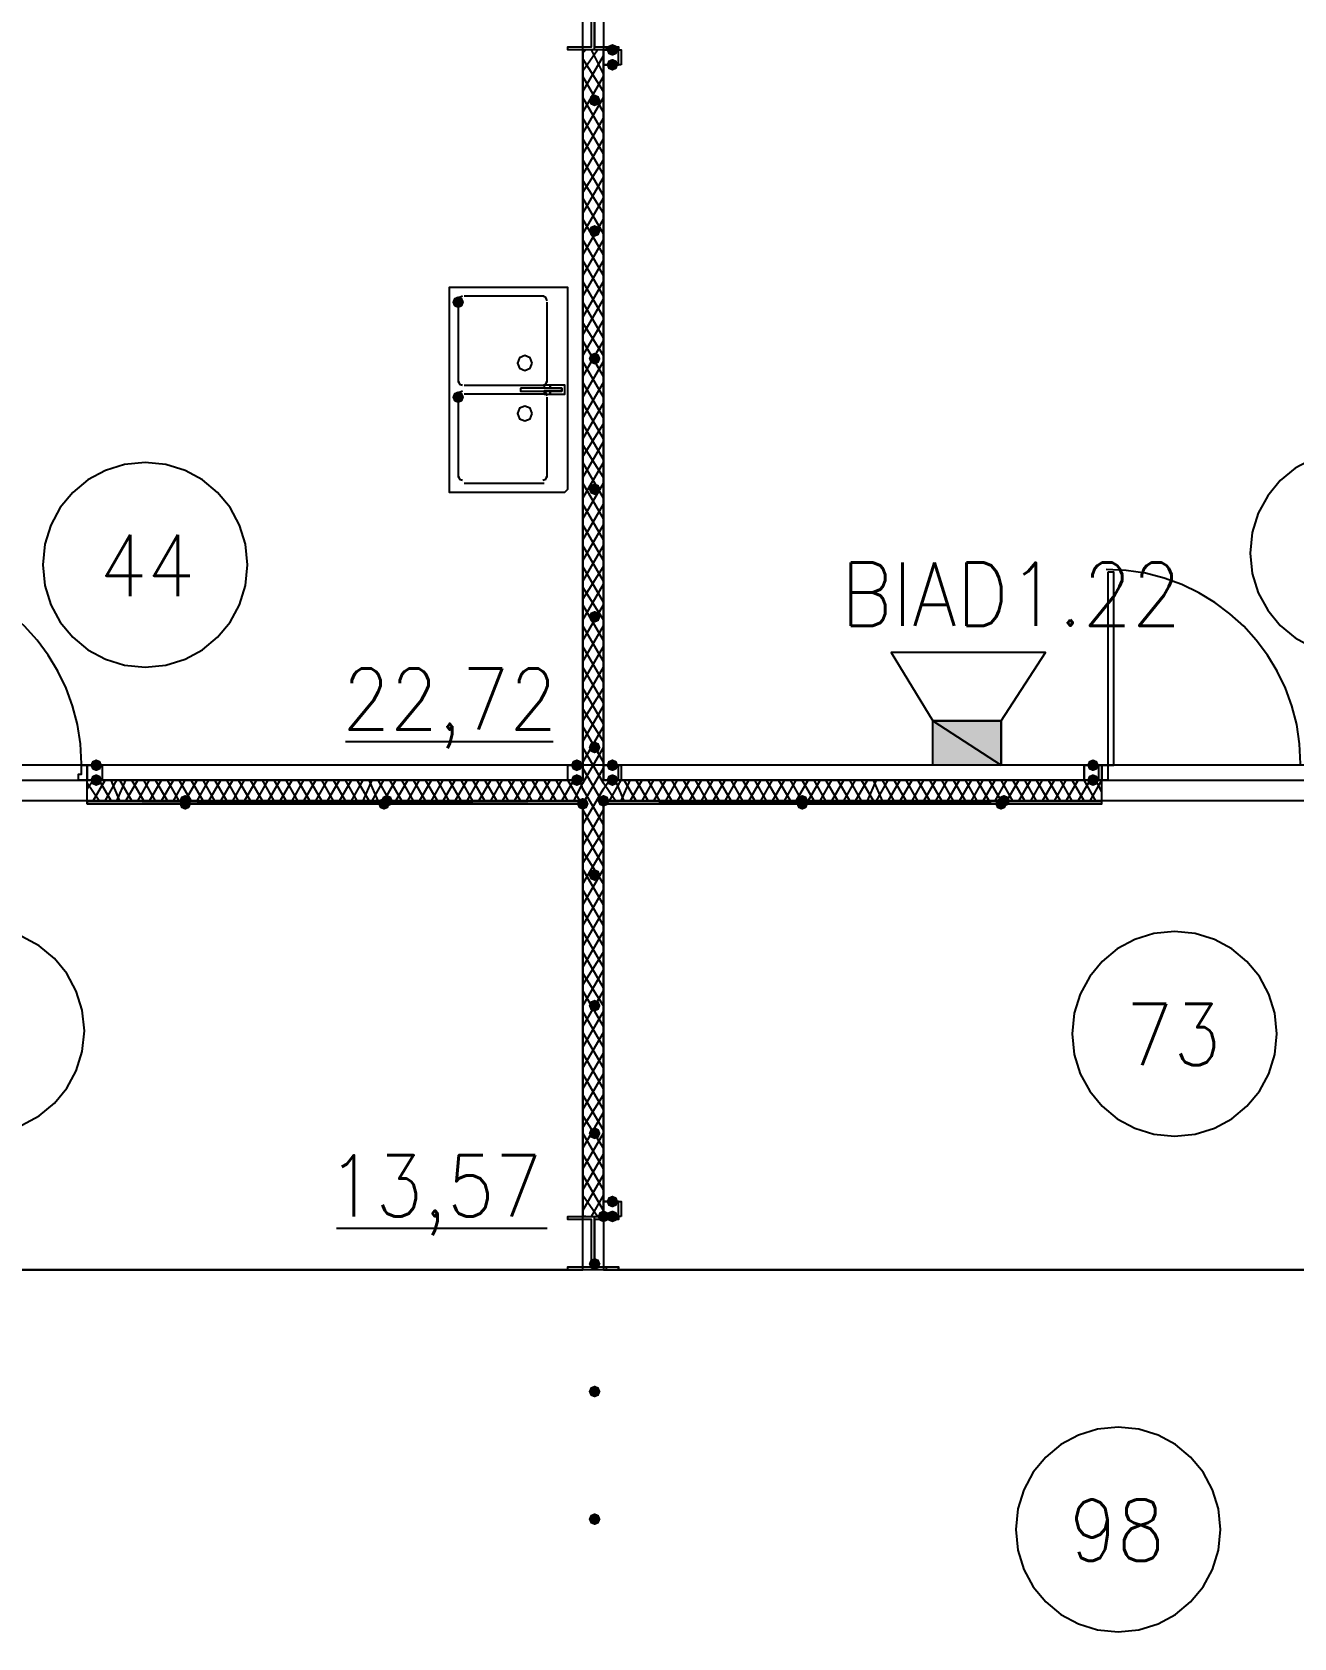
# Model space of a CAD drawing. Header units: millimetres. Extents: x 0 to 420, y 0 to 297.
# Drawn here: x 282.68 to 300.68, y 162.6 to 185.5 of the extents above; entities that cross this region are included whole.
import ezdxf

# ---------------------------------------------------------------- set-up
doc = ezdxf.new("R2010")
doc.units = ezdxf.units.MM
doc.layers.get('0').update_dxf_attribs({"linetype": 'CONTINUOUS'})
doc.styles.get("Standard").update_dxf_attribs({"font": 'STANDARD'})

msp = doc.modelspace()

# ---------------------------------------------------------------- hatches: boundary and pattern name
at = {"true_color": 0x000007}
for points in [[(291.041667, 185.250667), (291.016796, 185.190871), (290.957, 185.166), (290.897204, 185.190871), (290.872333, 185.250667), (290.897204, 185.310462), (290.957, 185.335333), (291.016796, 185.310463)], [(291.041667, 185.039), (291.016796, 184.979204), (290.957, 184.954333), (290.897204, 184.979204), (290.872333, 185.039), (290.897204, 185.098796), (290.957, 185.123667), (291.016796, 185.098796)], [(290.787667, 184.531), (290.762796, 184.471204), (290.703, 184.446333), (290.643204, 184.471204), (290.618333, 184.531), (290.643204, 184.590796), (290.703, 184.615667), (290.762796, 184.590796)], [(290.787667, 182.668333), (290.762796, 182.608537), (290.703, 182.583667), (290.643204, 182.608537), (290.618333, 182.668333), (290.643204, 182.728129), (290.703, 182.753), (290.762796, 182.728129)], [(288.840333, 181.652333), (288.815462, 181.592537), (288.755667, 181.567667), (288.695871, 181.592537), (288.671, 181.652333), (288.695871, 181.712129), (288.755667, 181.737), (288.815462, 181.712129)], [(290.787667, 180.848), (290.762796, 180.788204), (290.703, 180.763333), (290.643204, 180.788204), (290.618333, 180.848), (290.643204, 180.907796), (290.703, 180.932667), (290.762796, 180.907796)], [(288.840333, 180.297667), (288.815462, 180.237871), (288.755667, 180.213), (288.695871, 180.237871), (288.671, 180.297667), (288.695871, 180.357462), (288.755667, 180.382333), (288.815462, 180.357463)], [(290.787667, 178.985333), (290.762796, 178.925537), (290.703, 178.900667), (290.643204, 178.925537), (290.618333, 178.985333), (290.643204, 179.045129), (290.703, 179.07), (290.762796, 179.045129)], [(290.787667, 177.165), (290.762796, 177.105204), (290.703, 177.080333), (290.643204, 177.105204), (290.618333, 177.165), (290.643204, 177.224796), (290.703, 177.249667), (290.762796, 177.224796)], [(290.787667, 175.302333), (290.762796, 175.242537), (290.703, 175.217667), (290.643204, 175.242537), (290.618333, 175.302333), (290.643204, 175.362129), (290.703, 175.387), (290.762796, 175.362129)], [(283.675667, 175.048333), (283.650796, 174.988537), (283.591, 174.963667), (283.531204, 174.988537), (283.506333, 175.048333), (283.531204, 175.108129), (283.591, 175.133), (283.650796, 175.108129)], [(290.533667, 175.048333), (290.508796, 174.988537), (290.449, 174.963667), (290.389204, 174.988537), (290.364333, 175.048333), (290.389204, 175.108129), (290.449, 175.133), (290.508796, 175.108129)], [(291.041667, 175.048333), (291.016796, 174.988537), (290.957, 174.963667), (290.897204, 174.988537), (290.872333, 175.048333), (290.897204, 175.108129), (290.957, 175.133), (291.016796, 175.108129)], [(297.899667, 175.048333), (297.874796, 174.988537), (297.815, 174.963667), (297.755204, 174.988537), (297.730333, 175.048333), (297.755204, 175.108129), (297.815, 175.133), (297.874796, 175.108129)], [(283.675667, 174.836667), (283.650796, 174.776871), (283.591, 174.752), (283.531204, 174.776871), (283.506333, 174.836667), (283.531204, 174.896462), (283.591, 174.921333), (283.650796, 174.896463)], [(290.533667, 174.836667), (290.508796, 174.776871), (290.449, 174.752), (290.389204, 174.776871), (290.364333, 174.836667), (290.389204, 174.896462), (290.449, 174.921333), (290.508796, 174.896463)], [(291.041667, 174.836667), (291.016796, 174.776871), (290.957, 174.752), (290.897204, 174.776871), (290.872333, 174.836667), (290.897204, 174.896462), (290.957, 174.921333), (291.016796, 174.896463)], [(297.899667, 174.836667), (297.874796, 174.776871), (297.815, 174.752), (297.755204, 174.776871), (297.730333, 174.836667), (297.755204, 174.896462), (297.815, 174.921333), (297.874796, 174.896463)], [(290.787667, 173.482), (290.762796, 173.422204), (290.703, 173.397333), (290.643204, 173.422204), (290.618333, 173.482), (290.643204, 173.541796), (290.703, 173.566667), (290.762796, 173.541796)], [(290.787667, 171.619333), (290.762796, 171.559537), (290.703, 171.534667), (290.643204, 171.559537), (290.618333, 171.619333), (290.643204, 171.679129), (290.703, 171.704), (290.762796, 171.679129)], [(290.787667, 169.799), (290.762796, 169.739204), (290.703, 169.714333), (290.643204, 169.739204), (290.618333, 169.799), (290.643204, 169.858796), (290.703, 169.883667), (290.762796, 169.858796)], [(291.041667, 168.825333), (291.016796, 168.765537), (290.957, 168.740667), (290.897204, 168.765537), (290.872333, 168.825333), (290.897204, 168.885129), (290.957, 168.91), (291.016796, 168.885129)], [(290.914667, 168.613667), (290.889796, 168.553871), (290.83, 168.529), (290.770204, 168.553871), (290.745333, 168.613667), (290.770204, 168.673462), (290.83, 168.698333), (290.889796, 168.673463)], [(291.041667, 168.613667), (291.016796, 168.553871), (290.957, 168.529), (290.897204, 168.553871), (290.872333, 168.613667), (290.897204, 168.673462), (290.957, 168.698333), (291.016796, 168.673463)], [(290.787667, 167.936333), (290.762796, 167.876537), (290.703, 167.851667), (290.643204, 167.876537), (290.618333, 167.936333), (290.643204, 167.996129), (290.703, 168.021), (290.762796, 167.996129)], [(290.787667, 166.116), (290.762796, 166.056204), (290.703, 166.031333), (290.643204, 166.056204), (290.618333, 166.116), (290.643204, 166.175796), (290.703, 166.200667), (290.762796, 166.175796)], [(290.787667, 164.295667), (290.762796, 164.235871), (290.703, 164.211), (290.643204, 164.235871), (290.618333, 164.295667), (290.643204, 164.355462), (290.703, 164.380333), (290.762796, 164.355463)]]:
    msp.add_hatch(color=0, dxfattribs=at).paths.add_polyline_path(points, flags=0)
at = {"true_color": 0x000052}
h = msp.add_hatch(color=0, dxfattribs=at)
h.paths.add_polyline_path([(296.502667, 175.683333), (295.529, 175.683333), (296.502667, 175.048333)], flags=0)
h.paths.add_polyline_path([(295.529, 175.683333), (296.502667, 175.048333), (295.529, 175.048333)], flags=0)
at = {"true_color": 0x000007}
h = msp.add_hatch(color=0, dxfattribs=at)
h.paths.add_polyline_path([(290.533667, 174.540333), (283.464, 174.540333), (290.533667, 174.498)], flags=0)
h.paths.add_polyline_path([(283.464, 174.540333), (290.533667, 174.498), (283.464, 174.498)], flags=0)
at = {"true_color": 0x0000fe}
for points in [[(284.945667, 174.540333), (284.920796, 174.480537), (284.861, 174.455667), (284.801204, 174.480537), (284.776333, 174.540333), (284.801204, 174.600129), (284.861, 174.625), (284.920796, 174.600129)], [(284.945667, 174.498), (284.920796, 174.438204), (284.861, 174.413333), (284.801204, 174.438204), (284.776333, 174.498), (284.801204, 174.557796), (284.861, 174.582667), (284.920796, 174.557796)], [(287.782, 174.498), (287.757129, 174.438204), (287.697333, 174.413333), (287.637538, 174.438204), (287.612667, 174.498), (287.637537, 174.557796), (287.697333, 174.582667), (287.757129, 174.557796)], [(287.824333, 174.540333), (287.799463, 174.480537), (287.739667, 174.455667), (287.679871, 174.480537), (287.655, 174.540333), (287.679871, 174.600129), (287.739667, 174.625), (287.799462, 174.600129)], [(290.618333, 174.498), (290.593462, 174.438204), (290.533667, 174.413333), (290.473871, 174.438204), (290.449, 174.498), (290.473871, 174.557796), (290.533667, 174.582667), (290.593462, 174.557796)], [(290.618333, 174.498), (290.593462, 174.438204), (290.533667, 174.413333), (290.473871, 174.438204), (290.449, 174.498), (290.473871, 174.557796), (290.533667, 174.582667), (290.593462, 174.557796)], [(290.914667, 174.540333), (290.889796, 174.480537), (290.83, 174.455667), (290.770204, 174.480537), (290.745333, 174.540333), (290.770204, 174.600129), (290.83, 174.625), (290.889796, 174.600129)], [(290.914667, 174.540333), (290.889796, 174.480537), (290.83, 174.455667), (290.770204, 174.480537), (290.745333, 174.540333), (290.770204, 174.600129), (290.83, 174.625), (290.889796, 174.600129)], [(293.751, 174.540333), (293.726129, 174.480537), (293.666333, 174.455667), (293.606537, 174.480537), (293.581667, 174.540333), (293.606537, 174.600129), (293.666333, 174.625), (293.726129, 174.600129)], [(293.751, 174.498), (293.726129, 174.438204), (293.666333, 174.413333), (293.606537, 174.438204), (293.581667, 174.498), (293.606537, 174.557796), (293.666333, 174.582667), (293.726129, 174.557796)], [(296.587333, 174.498), (296.562462, 174.438204), (296.502667, 174.413333), (296.442871, 174.438204), (296.418, 174.498), (296.442871, 174.557796), (296.502667, 174.582667), (296.562462, 174.557796)], [(296.629667, 174.540333), (296.604796, 174.480537), (296.545, 174.455667), (296.485204, 174.480537), (296.460333, 174.540333), (296.485204, 174.600129), (296.545, 174.625), (296.604796, 174.600129)]]:
    msp.add_hatch(color=0, dxfattribs=at).paths.add_polyline_path(points, flags=0)
at = {"true_color": 0x000007}
h = msp.add_hatch(color=0, dxfattribs=at)
h.paths.add_polyline_path([(297.942, 174.540333), (290.83, 174.540333), (297.942, 174.498)], flags=0)
h.paths.add_polyline_path([(290.83, 174.540333), (297.942, 174.498), (290.83, 174.498)], flags=0)

# ---------------------------------------------------------------- linework, layer by layer
at = {"color": 0, "true_color": 0x000005}
msp.add_lwpolyline([(227.711001, 149.817666), (250.909667, 149.817666), (250.909667, 138.175999), (252.899334, 138.175999), (252.899334, 138.133666), (252.899334, 138.175999), (256.159001, 138.175999), (256.159001, 149.817666), (373.168334, 149.817666), (373.168334, 175.048333), (260.773334, 175.048333), (255.100667, 175.048333), (255.100667, 153.966333), (254.889001, 153.966333), (254.592667, 153.966333), (254.592667, 186.393666), (253.830667, 186.393666), (238.633001, 186.393666), (238.633001, 175.048333), (226.737334, 175.048333), (122.343335, 175.048333)], dxfattribs=at)
at = {"color": 0, "true_color": 0x000007}
for points in [[(290.533667, 185.970333), (273.431, 185.970333), (273.431, 174.836667), (290.533667, 174.836667)], [(291.041667, 185.250667), (290.322, 185.250667), (290.322, 185.293), (290.660667, 185.293), (290.660667, 185.928), (290.322, 185.928), (290.322, 185.970333), (291.041667, 185.970333), (291.041667, 185.928), (290.703, 185.928), (290.703, 185.293), (291.041667, 185.293)], [(307.932667, 185.970333), (290.83, 185.970333), (290.83, 174.836667), (307.932667, 174.836667)], [(291.084, 185.039), (290.83, 185.039), (290.83, 185.250667), (291.084, 185.250667)], [(291.041667, 185.039), (291.041667, 185.250667), (290.83, 185.250667), (290.83, 185.039)], [(288.628667, 181.821667), (288.628667, 178.985333), (288.628667, 178.943), (288.671, 178.943), (290.237333, 178.943), (290.279667, 178.943), (290.322, 178.985333), (290.322, 181.821667), (290.322, 181.864), (290.279667, 181.864), (290.237333, 181.864), (288.671, 181.864), (288.628667, 181.864)], [(289.814, 180.7845), (289.783007, 180.85934), (289.708167, 180.890333), (289.633327, 180.85934), (289.602333, 180.7845), (289.633327, 180.70966), (289.708167, 180.678667), (289.783007, 180.70966)], [(289.644667, 180.424667), (289.644667, 180.382333), (290.237333, 180.382333), (290.237333, 180.424667)], [(289.983333, 180.467), (289.983333, 180.424667), (290.068, 180.424667), (290.068, 180.467)], [(289.983333, 180.34), (290.068, 180.34), (290.068, 180.382333), (289.983333, 180.382333)], [(290.068, 180.467), (290.068, 180.424667), (290.237333, 180.424667), (290.237333, 180.382333), (290.068, 180.382333), (290.068, 180.34), (290.279667, 180.34), (290.279667, 180.467)], [(289.814, 180.064833), (289.783007, 180.139673), (289.708167, 180.170667), (289.633327, 180.139673), (289.602333, 180.064833), (289.633327, 179.989993), (289.708167, 179.959), (289.783007, 179.989993)], [(298.026667, 177.8), (298.026667, 175.048333), (298.111333, 175.048333), (298.111333, 177.8)], [(283.337, 174.836667), (283.337, 174.921333), (283.379333, 174.921333), (283.379333, 175.048333), (283.464, 175.048333), (283.464, 174.836667)], [(283.675667, 174.836667), (283.464, 174.836667), (283.464, 175.048333), (283.675667, 175.048333), (283.675667, 174.836667), (283.464, 174.836667), (283.464, 175.048333), (283.675667, 175.048333)], [(290.533667, 174.836667), (290.322, 174.836667), (290.322, 175.048333), (290.533667, 175.048333), (290.533667, 174.836667), (290.322, 174.836667), (290.322, 175.048333), (290.533667, 175.048333)], [(291.084, 174.836667), (290.83, 174.836667), (290.83, 175.048333), (291.084, 175.048333)], [(291.041667, 174.836667), (291.041667, 175.048333), (290.83, 175.048333), (290.83, 174.836667)], [(297.942, 174.836667), (297.688, 174.836667), (297.688, 175.048333), (297.942, 175.048333)], [(297.899667, 174.836667), (297.899667, 175.048333), (297.688, 175.048333), (297.688, 174.836667)], [(297.942, 174.836667), (297.942, 175.048333), (298.026667, 175.048333), (298.026667, 174.921333), (298.026667, 174.836667)], [(290.533667, 174.540333), (283.464, 174.540333), (290.533667, 174.498)], [(283.464, 174.540333), (290.533667, 174.498), (283.464, 174.498)], [(283.464, 174.498), (283.464, 174.540333), (290.533667, 174.540333), (290.533667, 174.498), (283.464, 174.498), (290.533667, 174.498), (290.533667, 174.540333), (283.464, 174.540333)], [(297.942, 174.540333), (290.83, 174.540333), (297.942, 174.498)], [(290.83, 174.540333), (297.942, 174.498), (290.83, 174.498)], [(297.942, 174.540333), (290.83, 174.540333), (290.83, 174.498), (297.942, 174.498)], [(297.942, 174.540333), (290.83, 174.540333), (290.83, 174.498), (297.942, 174.498)], [(291.084, 168.613667), (290.83, 168.613667), (290.83, 168.825333), (291.084, 168.825333)], [(291.041667, 168.613667), (291.041667, 168.825333), (290.83, 168.825333), (290.83, 168.613667)], [(291.041667, 167.851667), (290.322, 167.851667), (290.322, 167.894), (290.660667, 167.894), (290.660667, 168.571333), (290.322, 168.571333), (290.322, 168.613667), (291.041667, 168.613667), (291.041667, 168.571333), (290.703, 168.571333), (290.703, 167.894), (291.041667, 167.894)]]:
    msp.add_lwpolyline(points, close=True, dxfattribs=at)
for points in [[(290.703, 185.250667), (290.703, 185.970333)], [(290.322, 185.250667), (290.322, 185.293)], [(290.533667, 185.250667), (290.533667, 185.293)], [(290.872333, 185.250667), (290.872333, 185.293)], [(291.041667, 185.250667), (291.041667, 185.293)], [(290.533667, 185.208333), (290.576, 185.250667)], [(290.533667, 184.954333), (290.745333, 185.250667)], [(290.83, 174.836667), (290.83, 185.250667), (290.533667, 185.250667), (290.533667, 174.836667)], [(290.533667, 184.658), (290.83, 185.166)], [(290.83, 184.658), (290.533667, 185.123667)], [(290.83, 184.912), (290.660667, 185.250667)], [(290.83, 185.208333), (290.83, 185.250667)], [(290.533667, 184.361667), (290.83, 184.869667)], [(290.83, 184.361667), (290.533667, 184.869667)], [(290.533667, 184.065333), (290.83, 184.573333)], [(290.83, 184.065333), (290.533667, 184.573333)], [(290.533667, 183.769), (290.83, 184.277)], [(290.83, 183.769), (290.533667, 184.277)], [(290.533667, 183.472667), (290.83, 183.980667)], [(290.83, 183.472667), (290.533667, 183.980667)], [(290.533667, 183.218667), (290.83, 183.684333)], [(290.83, 183.176333), (290.533667, 183.684333)], [(290.533667, 182.922333), (290.83, 183.430333)], [(290.83, 182.922333), (290.533667, 183.388)], [(290.533667, 182.626), (290.83, 183.134)], [(290.83, 182.626), (290.533667, 183.134)], [(290.533667, 182.329667), (290.83, 182.837667)], [(290.83, 182.329667), (290.533667, 182.837667)], [(290.533667, 182.033333), (290.83, 182.541333)], [(290.83, 182.033333), (290.533667, 182.541333)], [(290.533667, 181.737), (290.83, 182.245)], [(290.83, 181.737), (290.533667, 182.245)], [(290.533667, 181.440667), (290.83, 181.948667)], [(290.83, 181.440667), (290.533667, 181.948667)], [(288.819167, 181.737), (288.774272, 181.718394), (288.755667, 181.6735)], [(288.755667, 181.652333), (288.755667, 180.509333)], [(289.983333, 181.737), (288.840333, 181.737)], [(290.025667, 181.6735), (290.007061, 181.718394), (289.962167, 181.737)], [(290.025667, 180.509333), (290.025667, 181.652333)], [(290.533667, 181.186667), (290.83, 181.694667)], [(290.83, 181.144333), (290.533667, 181.652333)], [(290.533667, 180.890333), (290.83, 181.398333)], [(290.83, 180.890333), (290.533667, 181.356)], [(290.533667, 180.594), (290.83, 181.102)], [(290.83, 180.594), (290.533667, 181.102)], [(290.533667, 180.297667), (290.83, 180.805667)], [(290.83, 180.297667), (290.533667, 180.805667)], [(288.755667, 180.5305), (288.774272, 180.485605), (288.819167, 180.467)], [(289.962167, 180.467), (290.007061, 180.485605), (290.025667, 180.5305)], [(290.533667, 180.001333), (290.83, 180.509333)], [(290.83, 180.001333), (290.533667, 180.509333)], [(288.819167, 180.382333), (288.774272, 180.363728), (288.755667, 180.318833)], [(288.755667, 180.297667), (288.755667, 179.154667)], [(288.840333, 180.467), (289.983333, 180.467)], [(289.983333, 180.34), (288.840333, 180.34)], [(290.025667, 180.318833), (290.007061, 180.363728), (289.962167, 180.382333)], [(290.025667, 179.154667), (290.025667, 180.297667)], [(290.533667, 179.705), (290.83, 180.213)], [(290.83, 179.705), (290.533667, 180.213)], [(290.533667, 179.451), (290.83, 179.916667)], [(290.83, 179.408667), (290.533667, 179.916667)], [(290.533667, 179.154667), (290.83, 179.662667)], [(290.83, 179.154667), (290.533667, 179.620333)], [(285.75, 177.905833), (285.720328, 178.200177), (285.635228, 178.474329), (285.500572, 178.722416), (285.322232, 178.938566), (285.106083, 179.116905), (284.857996, 179.251561), (284.583844, 179.336661), (284.2895, 179.366333), (283.995156, 179.336661), (283.721004, 179.251561), (283.472917, 179.116905), (283.256768, 178.938566), (283.078428, 178.722416), (282.943772, 178.474329), (282.858672, 178.200177), (282.829, 177.905833)], [(290.533667, 178.858333), (290.83, 179.366333)], [(290.83, 178.858333), (290.533667, 179.366333)], [(302.979667, 178.075167), (302.949995, 178.36951), (302.864894, 178.643662), (302.730238, 178.891749), (302.551899, 179.107899), (302.335749, 179.286238), (302.087662, 179.420894), (301.81351, 179.505995), (301.519167, 179.535667), (301.224823, 179.505995), (300.950671, 179.420894), (300.702584, 179.286238), (300.486434, 179.107899), (300.308095, 178.891749), (300.173439, 178.643662), (300.088339, 178.36951), (300.058667, 178.075167)], [(288.755667, 179.175833), (288.774272, 179.130939), (288.819167, 179.112333)], [(289.962167, 179.112333), (290.007061, 179.130939), (290.025667, 179.175833)], [(288.840333, 179.07), (289.983333, 179.07)], [(290.533667, 178.562), (290.83, 179.07)], [(290.83, 178.562), (290.533667, 179.07)], [(290.533667, 178.265667), (290.83, 178.773667)], [(290.83, 178.265667), (290.533667, 178.773667)], [(290.533667, 177.969333), (290.83, 178.477333)], [(290.83, 177.969333), (290.533667, 178.477333)], [(290.533667, 177.673), (290.83, 178.181)], [(290.83, 177.673), (290.533667, 178.181)], [(300.058667, 178.075167), (300.088339, 177.780823), (300.173439, 177.506671), (300.308095, 177.258584), (300.486434, 177.042434), (300.702584, 176.864095), (300.950671, 176.729439), (301.224823, 176.644339), (301.519167, 176.614667), (301.81351, 176.644339), (302.087662, 176.729439), (302.335749, 176.864095), (302.551899, 177.042434), (302.730238, 177.258584), (302.864894, 177.506671), (302.949995, 177.780823), (302.979667, 178.075167)], [(283.379333, 175.0695), (283.365018, 175.353009), (283.323, 175.628327), (283.254674, 175.894061), (283.161432, 176.148818), (283.04467, 176.391204), (282.905781, 176.619824), (282.746158, 176.833286), (282.567195, 177.030195), (282.370286, 177.209158), (282.156824, 177.368781), (281.928204, 177.50767), (281.685818, 177.624432), (281.431061, 177.717674), (281.165327, 177.786), (280.890009, 177.828018), (280.6065, 177.842333)], [(282.829, 177.905833), (282.858672, 177.61149), (282.943772, 177.337338), (283.078428, 177.089251), (283.256768, 176.873101), (283.472917, 176.694762), (283.721004, 176.560106), (283.995156, 176.475005), (284.2895, 176.445333), (284.583844, 176.475005), (284.857996, 176.560106), (285.106083, 176.694762), (285.322232, 176.873101), (285.500572, 177.089251), (285.635228, 177.337338), (285.720328, 177.61149), (285.75, 177.905833)], [(290.533667, 177.419), (290.83, 177.884667)], [(290.83, 177.376667), (290.533667, 177.884667)], [(300.778333, 175.0695), (300.764018, 175.353009), (300.722, 175.628327), (300.653674, 175.894061), (300.560432, 176.148818), (300.44367, 176.391204), (300.304781, 176.619824), (300.145158, 176.833286), (299.966195, 177.030195), (299.769286, 177.209158), (299.555824, 177.368781), (299.327204, 177.50767), (299.084818, 177.624432), (298.830061, 177.717674), (298.564327, 177.786), (298.289009, 177.828018), (298.0055, 177.842333)], [(290.533667, 177.122667), (290.83, 177.630667)], [(290.83, 177.122667), (290.533667, 177.588333)], [(290.533667, 176.826333), (290.83, 177.334333)], [(290.83, 176.826333), (290.533667, 177.334333)], [(290.533667, 176.53), (290.83, 177.038)], [(290.83, 176.53), (290.533667, 177.038)], [(290.533667, 176.233667), (290.83, 176.741667)], [(290.83, 176.233667), (290.533667, 176.741667)], [(290.533667, 175.937333), (290.83, 176.445333)], [(290.83, 175.937333), (290.533667, 176.445333)], [(290.533667, 175.683333), (290.83, 176.149)], [(290.83, 175.641), (290.533667, 176.149)], [(290.533667, 175.387), (290.83, 175.895)], [(290.83, 175.387), (290.533667, 175.852667)], [(290.533667, 175.090667), (290.83, 175.598667)], [(290.83, 175.090667), (290.533667, 175.598667)], [(287.147, 175.387), (290.110333, 175.387)], [(290.533667, 174.794333), (290.83, 175.302333)], [(290.83, 174.794333), (290.533667, 175.302333)], [(283.464, 174.921333), (283.464, 175.048333), (281.982333, 175.048333)], [(290.533667, 174.498), (290.83, 175.006)], [(290.83, 174.498), (290.533667, 175.006)], [(299.381333, 175.048333), (297.942, 175.048333), (297.942, 174.921333)], [(300.863, 174.921333), (300.863, 175.048333), (299.381333, 175.048333)], [(281.982333, 174.836667), (283.464, 174.836667), (283.464, 174.921333)], [(283.464, 174.709667), (283.548667, 174.836667)], [(283.464, 174.540333), (283.464, 174.836667)], [(283.464, 174.540333), (283.464, 174.836667)], [(290.533667, 174.836667), (283.464, 174.836667)], [(283.633333, 174.540333), (283.464, 174.794333)], [(283.548667, 174.540333), (283.718, 174.836667)], [(283.802667, 174.540333), (283.633333, 174.836667)], [(283.718, 174.540333), (283.887333, 174.836667)], [(283.929667, 174.540333), (283.802667, 174.836667)], [(283.887333, 174.540333), (284.014333, 174.836667)], [(284.099, 174.540333), (283.929667, 174.836667)], [(284.014333, 174.540333), (284.183667, 174.836667)], [(284.268333, 174.540333), (284.099, 174.836667)], [(284.183667, 174.540333), (284.353, 174.836667)], [(284.437667, 174.540333), (284.268333, 174.836667)], [(284.353, 174.540333), (284.522333, 174.836667)], [(284.607, 174.540333), (284.437667, 174.836667)], [(284.522333, 174.540333), (284.691667, 174.836667)], [(284.776333, 174.540333), (284.607, 174.836667)], [(284.691667, 174.540333), (284.861, 174.836667)], [(284.945667, 174.540333), (284.776333, 174.836667)], [(284.861, 174.540333), (285.030333, 174.836667)], [(285.115, 174.540333), (284.945667, 174.836667)], [(285.030333, 174.540333), (285.199667, 174.836667)], [(285.284333, 174.540333), (285.115, 174.836667)], [(285.199667, 174.540333), (285.369, 174.836667)], [(285.453667, 174.540333), (285.284333, 174.836667)], [(285.369, 174.540333), (285.538333, 174.836667)], [(285.623, 174.540333), (285.453667, 174.836667)], [(285.538333, 174.540333), (285.707667, 174.836667)], [(285.792333, 174.540333), (285.623, 174.836667)], [(285.707667, 174.540333), (285.877, 174.836667)], [(285.961667, 174.540333), (285.792333, 174.836667)], [(285.877, 174.540333), (286.046333, 174.836667)], [(286.131, 174.540333), (285.961667, 174.836667)], [(286.046333, 174.540333), (286.215667, 174.836667)], [(286.300333, 174.540333), (286.131, 174.836667)], [(286.215667, 174.540333), (286.385, 174.836667)], [(286.469667, 174.540333), (286.300333, 174.836667)], [(286.385, 174.540333), (286.554333, 174.836667)], [(286.639, 174.540333), (286.469667, 174.836667)], [(286.554333, 174.540333), (286.723667, 174.836667)], [(286.808333, 174.540333), (286.639, 174.836667)], [(286.723667, 174.540333), (286.893, 174.836667)], [(286.977667, 174.540333), (286.808333, 174.836667)], [(286.893, 174.540333), (287.062333, 174.836667)], [(287.147, 174.540333), (286.977667, 174.836667)], [(287.062333, 174.540333), (287.231667, 174.836667)], [(287.316333, 174.540333), (287.147, 174.836667)], [(287.231667, 174.540333), (287.401, 174.836667)], [(287.485667, 174.540333), (287.316333, 174.836667)], [(287.401, 174.540333), (287.528, 174.836667)], [(287.612667, 174.540333), (287.485667, 174.836667)], [(287.528, 174.540333), (287.697333, 174.836667)], [(287.782, 174.540333), (287.612667, 174.836667)], [(287.697333, 174.540333), (287.866667, 174.836667)], [(287.951333, 174.540333), (287.782, 174.836667)], [(287.866667, 174.540333), (288.036, 174.836667)], [(288.120667, 174.540333), (287.951333, 174.836667)], [(288.036, 174.540333), (288.205333, 174.836667)], [(288.29, 174.540333), (288.120667, 174.836667)], [(288.205333, 174.540333), (288.374667, 174.836667)], [(288.459333, 174.540333), (288.29, 174.836667)], [(288.374667, 174.540333), (288.544, 174.836667)], [(288.628667, 174.540333), (288.459333, 174.836667)], [(288.544, 174.540333), (288.713333, 174.836667)], [(288.798, 174.540333), (288.628667, 174.836667)], [(288.713333, 174.540333), (288.882667, 174.836667)], [(288.967333, 174.540333), (288.798, 174.836667)], [(288.882667, 174.540333), (289.052, 174.836667)], [(289.136667, 174.540333), (288.967333, 174.836667)], [(289.052, 174.540333), (289.221333, 174.836667)], [(289.306, 174.540333), (289.136667, 174.836667)], [(289.221333, 174.540333), (289.390667, 174.836667)], [(289.475333, 174.540333), (289.306, 174.836667)], [(289.390667, 174.540333), (289.56, 174.836667)], [(289.644667, 174.540333), (289.475333, 174.836667)], [(289.56, 174.540333), (289.729333, 174.836667)], [(289.814, 174.540333), (289.644667, 174.836667)], [(289.729333, 174.540333), (289.898667, 174.836667)], [(289.983333, 174.540333), (289.814, 174.836667)], [(289.898667, 174.540333), (290.068, 174.836667)], [(290.152667, 174.540333), (289.983333, 174.836667)], [(290.068, 174.540333), (290.237333, 174.836667)], [(290.322, 174.540333), (290.152667, 174.836667)], [(290.237333, 174.540333), (290.406667, 174.836667)], [(290.491333, 174.540333), (290.322, 174.836667)], [(290.406667, 174.540333), (290.533667, 174.794333)], [(290.533667, 174.709667), (290.491333, 174.836667)], [(290.83, 174.709667), (290.914667, 174.836667)], [(297.942, 174.836667), (290.83, 174.836667)], [(290.999333, 174.540333), (290.83, 174.794333)], [(290.914667, 174.540333), (291.084, 174.836667)], [(291.126333, 174.540333), (290.999333, 174.836667)], [(291.084, 174.540333), (291.211, 174.836667)], [(291.295667, 174.540333), (291.126333, 174.836667)], [(291.211, 174.540333), (291.380333, 174.836667)], [(291.465, 174.540333), (291.295667, 174.836667)], [(291.380333, 174.540333), (291.549667, 174.836667)], [(291.634333, 174.540333), (291.465, 174.836667)], [(291.549667, 174.540333), (291.719, 174.836667)], [(291.803667, 174.540333), (291.634333, 174.836667)], [(291.719, 174.540333), (291.888333, 174.836667)], [(291.973, 174.540333), (291.803667, 174.836667)], [(291.888333, 174.540333), (292.057667, 174.836667)], [(292.142333, 174.540333), (291.973, 174.836667)], [(292.057667, 174.540333), (292.227, 174.836667)], [(292.311667, 174.540333), (292.142333, 174.836667)], [(292.227, 174.540333), (292.396333, 174.836667)], [(292.481, 174.540333), (292.311667, 174.836667)], [(292.396333, 174.540333), (292.565667, 174.836667)], [(292.650333, 174.540333), (292.481, 174.836667)], [(292.565667, 174.540333), (292.735, 174.836667)], [(292.819667, 174.540333), (292.650333, 174.836667)], [(292.735, 174.540333), (292.904333, 174.836667)], [(292.989, 174.540333), (292.819667, 174.836667)], [(292.904333, 174.540333), (293.073667, 174.836667)], [(293.158333, 174.540333), (292.989, 174.836667)], [(293.073667, 174.540333), (293.243, 174.836667)], [(293.327667, 174.540333), (293.158333, 174.836667)], [(293.243, 174.540333), (293.412333, 174.836667)], [(293.497, 174.540333), (293.327667, 174.836667)], [(293.412333, 174.540333), (293.581667, 174.836667)], [(293.666333, 174.540333), (293.497, 174.836667)], [(293.581667, 174.540333), (293.751, 174.836667)], [(293.835667, 174.540333), (293.666333, 174.836667)], [(293.751, 174.540333), (293.920333, 174.836667)], [(294.005, 174.540333), (293.835667, 174.836667)], [(293.920333, 174.540333), (294.089667, 174.836667)], [(294.174333, 174.540333), (294.005, 174.836667)], [(294.089667, 174.540333), (294.259, 174.836667)], [(294.343667, 174.540333), (294.174333, 174.836667)], [(294.259, 174.540333), (294.428333, 174.836667)], [(294.513, 174.540333), (294.343667, 174.836667)], [(294.428333, 174.540333), (294.597667, 174.836667)], [(294.682333, 174.540333), (294.513, 174.836667)], [(294.597667, 174.540333), (294.724667, 174.836667)], [(294.809333, 174.540333), (294.682333, 174.836667)], [(294.724667, 174.540333), (294.894, 174.836667)], [(294.978667, 174.540333), (294.809333, 174.836667)], [(294.894, 174.540333), (295.063333, 174.836667)], [(295.148, 174.540333), (294.978667, 174.836667)], [(295.063333, 174.540333), (295.232667, 174.836667)], [(295.317333, 174.540333), (295.148, 174.836667)], [(295.232667, 174.540333), (295.402, 174.836667)], [(295.486667, 174.540333), (295.317333, 174.836667)], [(295.402, 174.540333), (295.571333, 174.836667)], [(295.656, 174.540333), (295.486667, 174.836667)], [(295.571333, 174.540333), (295.740667, 174.836667)], [(295.825333, 174.540333), (295.656, 174.836667)], [(295.740667, 174.540333), (295.91, 174.836667)], [(295.994667, 174.540333), (295.825333, 174.836667)], [(295.91, 174.540333), (296.079333, 174.836667)], [(296.164, 174.540333), (295.994667, 174.836667)], [(296.079333, 174.540333), (296.248667, 174.836667)], [(296.333333, 174.540333), (296.164, 174.836667)], [(296.248667, 174.540333), (296.418, 174.836667)], [(296.502667, 174.540333), (296.333333, 174.836667)], [(296.418, 174.540333), (296.587333, 174.836667)], [(296.672, 174.540333), (296.502667, 174.836667)], [(296.587333, 174.540333), (296.756667, 174.836667)], [(296.841333, 174.540333), (296.672, 174.836667)], [(296.756667, 174.540333), (296.926, 174.836667)], [(297.010667, 174.540333), (296.841333, 174.836667)], [(296.926, 174.540333), (297.095333, 174.836667)], [(297.18, 174.540333), (297.010667, 174.836667)], [(297.095333, 174.540333), (297.264667, 174.836667)], [(297.349333, 174.540333), (297.18, 174.836667)], [(297.264667, 174.540333), (297.434, 174.836667)], [(297.518667, 174.540333), (297.349333, 174.836667)], [(297.434, 174.540333), (297.603333, 174.836667)], [(297.688, 174.540333), (297.518667, 174.836667)], [(297.603333, 174.540333), (297.772667, 174.836667)], [(297.857333, 174.540333), (297.688, 174.836667)], [(297.772667, 174.540333), (297.942, 174.836667)], [(297.942, 174.667333), (297.857333, 174.836667)], [(297.942, 174.921333), (297.942, 174.836667), (299.381333, 174.836667)], [(297.942, 174.540333), (297.942, 174.836667)], [(297.942, 174.540333), (297.942, 174.836667)], [(299.381333, 174.836667), (300.863, 174.836667), (300.863, 174.921333)], [(290.533667, 174.498), (283.464, 174.498), (290.533667, 174.540333), (283.464, 174.540333)], [(283.464, 174.540333), (290.533667, 174.540333)], [(290.533667, 174.201667), (290.83, 174.709667)], [(290.83, 174.201667), (290.533667, 174.709667)], [(290.533667, 174.540333), (290.533667, 168.613667), (290.83, 168.613667)], [(297.942, 174.540333), (290.83, 174.540333), (297.942, 174.540333), (290.83, 174.498)], [(290.83, 174.540333), (297.942, 174.540333)], [(290.83, 168.613667), (290.83, 174.540333)], [(290.533667, 173.905333), (290.83, 174.413333)], [(290.83, 173.905333), (290.533667, 174.413333)], [(290.533667, 173.651333), (290.83, 174.117)], [(290.83, 173.609), (290.533667, 174.117)], [(290.533667, 173.355), (290.83, 173.863)], [(290.83, 173.355), (290.533667, 173.820667)], [(290.533667, 173.058667), (290.83, 173.566667)], [(290.83, 173.058667), (290.533667, 173.566667)], [(290.533667, 172.762333), (290.83, 173.270333)], [(290.83, 172.762333), (290.533667, 173.270333)], [(290.533667, 172.466), (290.83, 172.974)], [(290.83, 172.466), (290.533667, 172.974)], [(283.421667, 171.2595), (283.391995, 171.553844), (283.306894, 171.827996), (283.172238, 172.076083), (282.993899, 172.292232), (282.777749, 172.470572), (282.529662, 172.605228), (282.25551, 172.690328), (281.961167, 172.72), (281.666823, 172.690328), (281.392671, 172.605228), (281.144584, 172.470572), (280.928434, 172.292232), (280.750095, 172.076083), (280.615439, 171.827996), (280.530339, 171.553844), (280.500667, 171.2595)], [(290.533667, 172.169667), (290.83, 172.677667)], [(290.83, 172.169667), (290.533667, 172.677667)], [(300.439667, 171.217167), (300.409995, 171.51151), (300.324894, 171.785662), (300.190238, 172.033749), (300.011899, 172.249899), (299.795749, 172.428238), (299.547662, 172.562894), (299.27351, 172.647995), (298.979167, 172.677667), (298.684823, 172.647995), (298.410671, 172.562894), (298.162584, 172.428238), (297.946434, 172.249899), (297.768095, 172.033749), (297.633439, 171.785662), (297.548339, 171.51151), (297.518667, 171.217167)], [(290.533667, 171.915667), (290.83, 172.381333)], [(290.83, 171.873333), (290.533667, 172.381333)], [(290.533667, 171.619333), (290.83, 172.127333)], [(290.83, 171.619333), (290.533667, 172.085)], [(290.533667, 171.323), (290.83, 171.831)], [(290.83, 171.323), (290.533667, 171.831)], [(290.533667, 171.026667), (290.83, 171.534667)], [(290.83, 171.026667), (290.533667, 171.534667)], [(280.500667, 171.2595), (280.530339, 170.965156), (280.615439, 170.691004), (280.750095, 170.442917), (280.928434, 170.226768), (281.144584, 170.048428), (281.392671, 169.913772), (281.666823, 169.828672), (281.961167, 169.799), (282.25551, 169.828672), (282.529662, 169.913772), (282.777749, 170.048428), (282.993899, 170.226768), (283.172238, 170.442917), (283.306894, 170.691004), (283.391995, 170.965156), (283.421667, 171.2595)], [(290.533667, 170.730333), (290.83, 171.238333)], [(290.83, 170.730333), (290.533667, 171.238333)], [(297.518667, 171.217167), (297.548339, 170.922823), (297.633439, 170.648671), (297.768095, 170.400584), (297.946434, 170.184434), (298.162584, 170.006095), (298.410671, 169.871439), (298.684823, 169.786339), (298.979167, 169.756667), (299.27351, 169.786339), (299.547662, 169.871439), (299.795749, 170.006095), (300.011899, 170.184434), (300.190238, 170.400584), (300.324894, 170.648671), (300.409995, 170.922823), (300.439667, 171.217167)], [(290.533667, 170.434), (290.83, 170.942)], [(290.83, 170.434), (290.533667, 170.942)], [(290.533667, 170.137667), (290.83, 170.645667)], [(290.83, 170.137667), (290.533667, 170.645667)], [(290.533667, 169.883667), (290.83, 170.349333)], [(290.83, 169.841333), (290.533667, 170.349333)], [(290.533667, 169.587333), (290.83, 170.095333)], [(290.83, 169.587333), (290.533667, 170.053)], [(290.533667, 169.291), (290.83, 169.799)], [(290.83, 169.291), (290.533667, 169.799)], [(290.533667, 168.994667), (290.83, 169.502667)], [(290.83, 168.994667), (290.533667, 169.502667)], [(290.533667, 168.698333), (290.83, 169.206333)], [(290.83, 168.698333), (290.533667, 169.206333)], [(290.745333, 168.613667), (290.533667, 168.91)], [(290.660667, 168.613667), (290.83, 168.91)], [(290.322, 168.571333), (290.322, 168.613667)], [(290.576, 168.613667), (290.533667, 168.613667)], [(290.533667, 168.571333), (290.533667, 168.613667)], [(290.703, 167.851667), (290.703, 168.613667)], [(290.872333, 168.571333), (290.872333, 168.613667)], [(291.041667, 168.571333), (291.041667, 168.613667)], [(287.02, 168.444333), (290.025667, 168.444333)], [(290.322, 167.851667), (290.322, 167.894)], [(290.533667, 167.851667), (290.533667, 167.894)], [(290.872333, 167.851667), (290.872333, 167.894)], [(291.041667, 167.851667), (291.041667, 167.894)], [(299.635333, 164.1475), (299.605661, 164.441844), (299.520561, 164.715996), (299.385905, 164.964083), (299.207566, 165.180232), (298.991416, 165.358572), (298.743329, 165.493228), (298.469177, 165.578328), (298.174833, 165.608), (297.88049, 165.578328), (297.606338, 165.493228), (297.358251, 165.358572), (297.142101, 165.180232), (296.963762, 164.964083), (296.829106, 164.715996), (296.744005, 164.441844), (296.714333, 164.1475)], [(296.714333, 164.1475), (296.744005, 163.853156), (296.829106, 163.579004), (296.963762, 163.330917), (297.142101, 163.114768), (297.358251, 162.936428), (297.606338, 162.801772), (297.88049, 162.716672), (298.174833, 162.687), (298.469177, 162.716672), (298.743329, 162.801772), (298.991416, 162.936428), (299.207566, 163.114768), (299.385905, 163.330917), (299.520561, 163.579004), (299.605661, 163.853156), (299.635333, 164.1475)]]:
    msp.add_lwpolyline(points, dxfattribs=at)
at = {"color": 0, "true_color": 0x000052}
msp.add_lwpolyline([(296.502667, 175.683333), (296.502667, 175.048333), (295.529, 175.048333), (295.529, 175.683333), (296.502667, 175.683333), (297.137667, 176.656999), (294.936334, 176.656999), (295.529, 175.683333)], dxfattribs=at)
for points in [[(296.502667, 175.683333), (295.529, 175.683333), (296.502667, 175.048333)], [(295.529, 175.683333), (296.502667, 175.048333), (295.529, 175.048333)]]:
    msp.add_lwpolyline(points, close=True, dxfattribs=at)
at = {"color": 0, "true_color": 0x0000ab}
for points in [[(273.431, 174.540333), (273.431, 167.851667), (290.533667, 167.851667), (290.533667, 174.540333)], [(307.932667, 174.540333), (290.83, 174.540333), (290.83, 167.851667), (307.932667, 167.851667)]]:
    msp.add_lwpolyline(points, close=True, dxfattribs=at)
at = {"color": 0, "true_color": 0x000008}
msp.add_lwpolyline([(255.524, 157.014333), (376.978333, 157.014333), (376.978333, 167.851667), (255.524, 167.851667)], close=True, dxfattribs=at)

# ---------------------------------------------------------------- texts
at = {"color": 0, "true_color": 0x000007, "attachment_point": 1}
for s, insert, char_height, width in [('44', (283.633333, 178.333362), 0.872032, 1.25960183), ('BIAD1.22', (294.216667, 177.939536), 0.90154, 4.70804214), ('22,72', (287.104663, 176.428362), 0.872032, 2.76143456), ('73', (298.280674, 171.644701), 0.872032, 1.06581688), ('13,57', (286.892997, 169.485702), 0.872032, 2.56764984), ('98', (297.476347, 164.575029), 0.872032, 1.06581688)]:
    msp.add_mtext(s, dxfattribs=dict(at, insert=insert, char_height=char_height, width=width))

doc.saveas('drawing.dxf')
